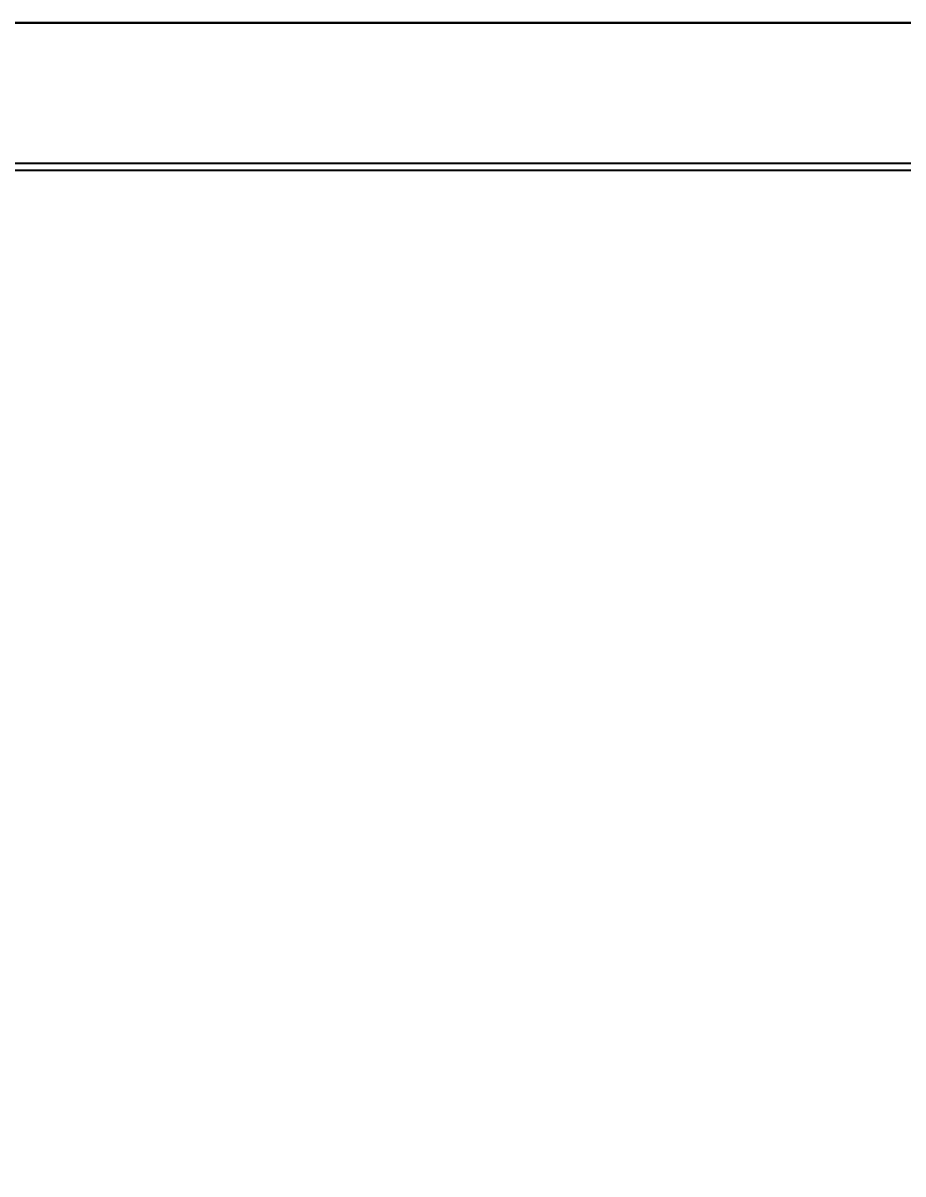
# Model space of a CAD drawing. Extents: x 11992 to 29481, y -6727 to 6811.
# Drawn here: x 14624 to 14718.1, y 1752.7 to 1875.6 of the extents above; entities that cross this region are included whole.
import ezdxf

# ---------------------------------------------------------------- set-up
doc = ezdxf.new("R2010")
doc.units = 0
doc.header["$MEASUREMENT"] = 0
doc.layers.get('0').update_dxf_attribs({"color": 8, "linetype": 'CONTINUOUS'})

msp = doc.modelspace()

# ---------------------------------------------------------------- linework, layer by layer
for p, q in [((14626.61, 1875.6, -1949.13), (14595.68, 1875.6, -1949.13)), ((14595.68, 1875.6, -2112.71), (14626.61, 1875.6, -2112.71)), ((14626.61, 1875.6, -2113.42), (14595.68, 1875.6, -2113.42)), ((14626.61, 1875.6, -1948.42), (14595.68, 1875.6, -1948.42)), ((14657.53, 1875.6, -1949.13), (14626.61, 1875.6, -1949.13)), ((14626.61, 1875.6, -2112.71), (14657.53, 1875.6, -2112.71)), ((14657.53, 1875.6, -2113.42), (14626.61, 1875.6, -2113.42)), ((14657.53, 1875.6, -1948.42), (14626.61, 1875.6, -1948.42)), ((14688.46, 1875.6, -1949.13), (14657.53, 1875.6, -1949.13)), ((14657.53, 1875.6, -2112.71), (14688.46, 1875.6, -2112.71)), ((14688.46, 1875.6, -2113.42), (14657.53, 1875.6, -2113.42)), ((14688.46, 1875.6, -1948.42), (14657.53, 1875.6, -1948.42)), ((14719.39, 1875.6, -1949.13), (14688.46, 1875.6, -1949.13)), ((14688.46, 1875.6, -2112.71), (14719.39, 1875.6, -2112.71)), ((14719.39, 1875.6, -2113.42), (14688.46, 1875.6, -2113.42)), ((14719.39, 1875.6, -1948.42), (14688.46, 1875.6, -1948.42)), ((14701.89, 1875.6, -2113.42), (14701.89, 1875.6, -2113.42)), ((14701.89, 1875.6, -2113.42), (14701.89, 1875.6, -2113.43)), ((14701.89, 1875.6, -2113.43), (14701.89, 1875.6, -2113.43)), ((14701.89, 1875.6, -2113.43), (14701.89, 1875.6, -2113.44)), ((14701.89, 1875.6, -2113.44), (14701.89, 1875.6, -2113.44)), ((14701.89, 1875.6, -2113.44), (14701.89, 1875.6, -2113.44)), ((14701.89, 1875.6, -2113.44), (14701.89, 1875.6, -2113.45)), ((14701.89, 1875.6, -2113.45), (14701.89, 1875.6, -2113.45)), ((14701.89, 1875.6, -2113.45), (14701.89, 1875.6, -2113.45)), ((14701.89, 1875.6, -2113.45), (14701.89, 1875.6, -2113.46)), ((14701.89, 1875.6, -2113.46), (14701.89, 1875.6, -2113.46)), ((14701.89, 1875.6, -2113.46), (14701.89, 1875.6, -2113.47)), ((14701.89, 1875.6, -2113.47), (14701.9, 1875.6, -2113.47)), ((14701.9, 1875.6, -2113.47), (14701.96, 1875.6, -2113.47)), ((14701.96, 1875.6, -2113.47), (14702.07, 1875.6, -2113.47)), ((14702.07, 1875.6, -2113.47), (14702.21, 1875.6, -2113.47)), ((14702.21, 1875.6, -2113.47), (14702.4, 1875.6, -2113.47)), ((14702.4, 1875.6, -2113.47), (14702.64, 1875.6, -2113.47)), ((14702.64, 1875.6, -2113.47), (14702.92, 1875.6, -2113.47)), ((14702.92, 1875.6, -2113.47), (14703.24, 1875.6, -2113.47)), ((14703.24, 1875.6, -2113.47), (14703.61, 1875.6, -2113.47)), ((14703.61, 1875.6, -2113.47), (14704.02, 1875.6, -2113.47)), ((14704.02, 1875.6, -2113.47), (14704.47, 1875.6, -2113.47)), ((14704.47, 1875.6, -2113.47), (14704.97, 1875.6, -2113.47)), ((14704.97, 1875.6, -2113.47), (14708.21, 1875.6, -2113.47)), ((14708.21, 1875.6, -2113.47), (14711.45, 1875.6, -2113.47)), ((14711.45, 1875.6, -2113.47), (14714.69, 1875.6, -2113.47)), ((14714.69, 1875.6, -2113.47), (14717.93, 1875.6, -2113.47)), ((14717.93, 1875.6, -2113.47), (14721.16, 1875.6, -2113.47)), ((14652.36, 1860.59, -1930.43), (14621.44, 1860.59, -1930.43)), ((14683.29, 1860.59, -1930.43), (14652.36, 1860.59, -1930.43)), ((14714.22, 1860.59, -1930.43), (14683.29, 1860.59, -1930.43)), ((14745.14, 1860.59, -1930.43), (14714.22, 1860.59, -1930.43)), ((14621.44, 1859.89, -1930.43), (14652.36, 1859.89, -1930.43)), ((14652.36, 1859.89, -1930.43), (14683.29, 1859.89, -1930.43)), ((14683.29, 1859.89, -1930.43), (14714.22, 1859.89, -1930.43)), ((14714.22, 1859.89, -1930.43), (14745.14, 1859.89, -1930.43))]:
    msp.add_line(p, q)

doc.saveas('drawing.dxf')
